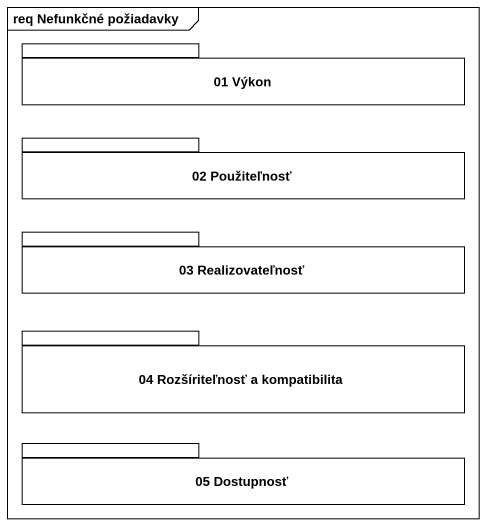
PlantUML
@startuml
mainframe req Nefunkčné požiadavky
package "01 Výkon" as p01_Výkon {
}
package "02 Použiteľnosť" as p02_Použiteľnosť {
}
package "03 Realizovateľnosť" as p03_Realizovateľnosť {
}
package "04 Rozšíriteľnosť a kompatibilita" as p04_Rozšíriteľnosť_a {
}
package "05 Dostupnosť" as p05_Dostupnosť {
}
@enduml
